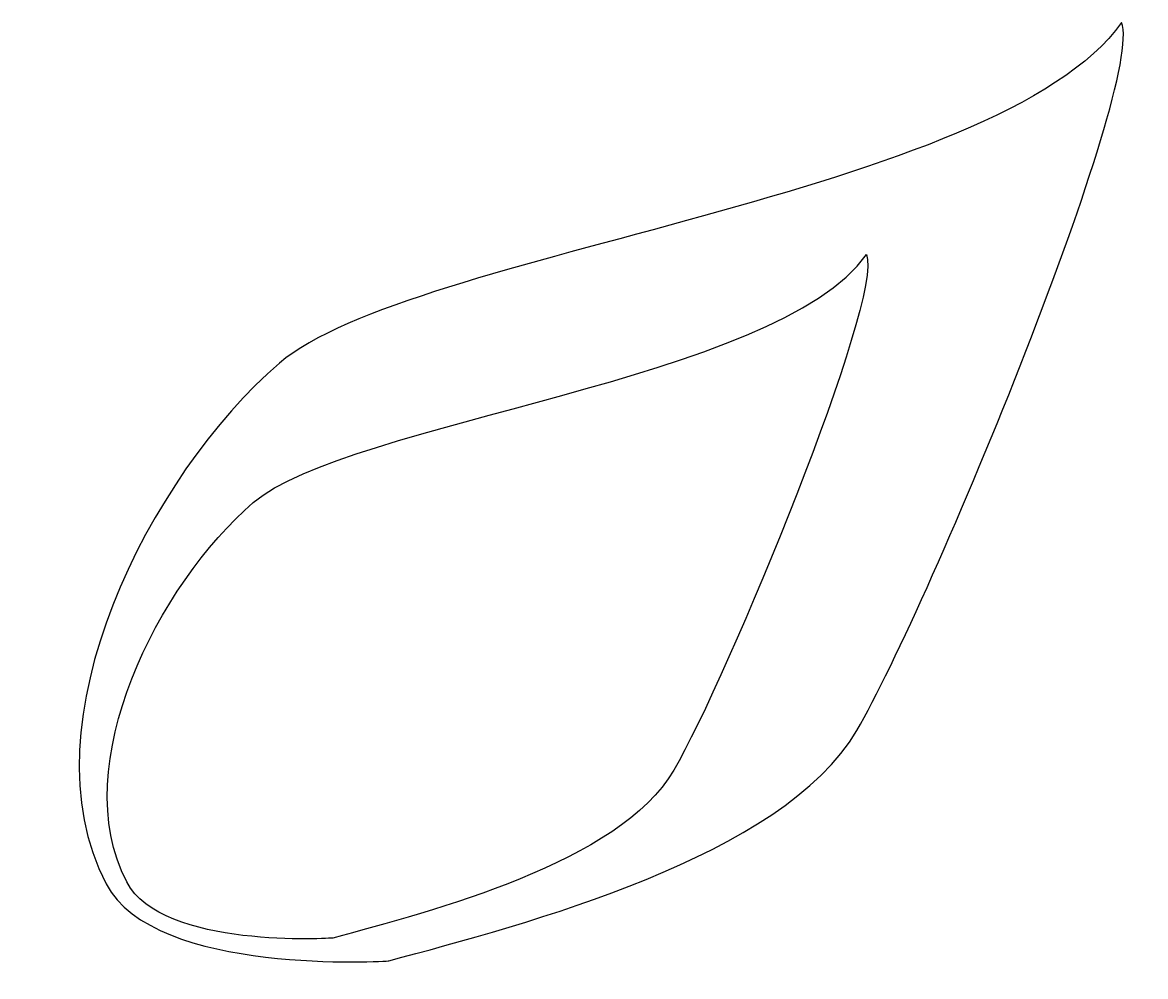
# Model space of a CAD drawing. Header units: centimetres. Extents: x -8.8 to 8.2, y -7.3 to 7.1.
import ezdxf

# ---------------------------------------------------------------- set-up
doc = ezdxf.new("R2010")
doc.units = ezdxf.units.CM
doc.header["$MEASUREMENT"] = 0
doc.layers.add('Camada 1', color=7, linetype='Continuous')

msp = doc.modelspace()

# ---------------------------------------------------------------- linework, layer by layer
at = {"layer": 'Camada 1'}
for points in [[(-7.50087, -5.92937), (-8.766, -3.4961), (-6.83563, 0.26212), (-4.87292, 1.95445), (-4.87292, 1.95445), (-2.91024, 3.64609), (6.0282, 4.48538), (7.8774, 7.11264), (7.8774, 7.11264), (8.24131, 6.20938), (4.98598, -1.69026), (3.86875, -3.60894), (3.86875, -3.60894), (2.75221, -5.52762), (-1.15598, -6.54026), (-3.21843, -7.0975), (-3.21843, -7.0975), (-3.21843, -7.0975), (-6.77028, -7.33483), (-7.50087, -5.92937)], [(-4.06666, -6.75283), (-2.5642, -6.34693), (0.28251, -5.60946), (1.09565, -4.21156), (1.09565, -4.21156), (1.90951, -2.81435), (4.28084, 2.94029), (4.01599, 3.59796), (4.01599, 3.59796), (2.669, 1.68412), (-3.8424, 1.07323), (-5.27194, -0.15891), (-5.27194, -0.15891), (-6.70149, -1.39171), (-8.10764, -4.12972), (-7.18649, -5.90256), (-7.18649, -5.90256), (-6.65402, -6.92621), (-4.06666, -6.75283), (-4.06666, -6.75283)]]:
    msp.add_open_spline(points, degree=3, knots=[0, 0, 0, 0, 0.16666667, 0.16666667, 0.16666667, 0.16666667, 0.33333333, 0.33333333, 0.33333333, 0.33333333, 0.5, 0.5, 0.5, 0.5, 0.66666667, 0.66666667, 0.66666667, 0.66666667, 1, 1, 1, 1], dxfattribs=at)

doc.saveas('drawing.dxf')
